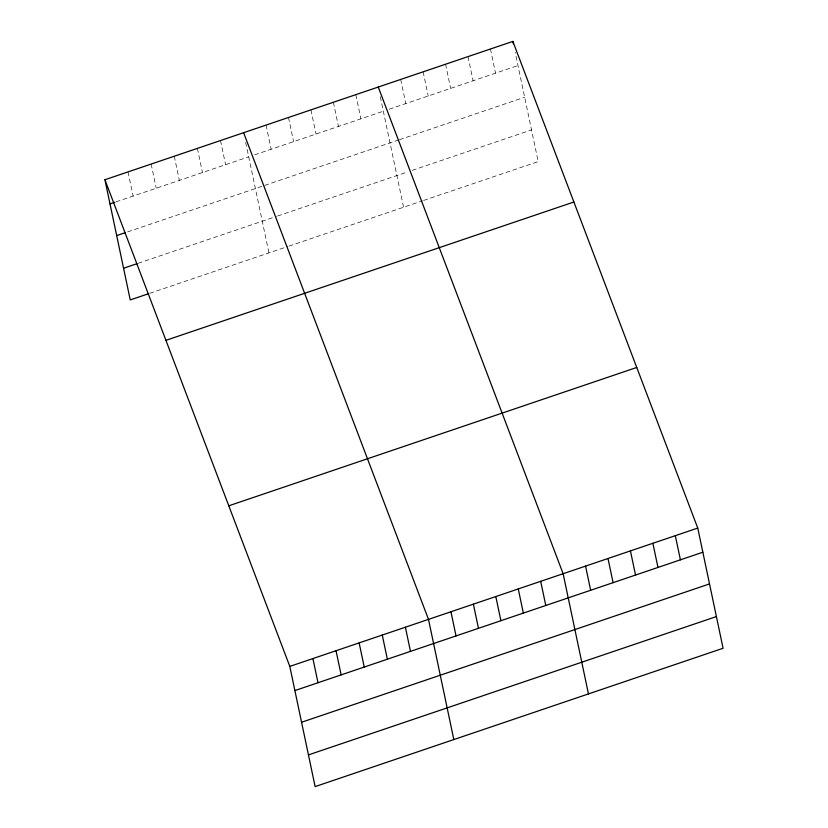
<?xml version="1.0" encoding="UTF-8"?>
<svg xmlns="http://www.w3.org/2000/svg" width="828" height="828" viewBox="0 0 828 828"><rect width="100%" height="100%" fill="white"/><g stroke="black" fill="none" stroke-linecap="round" stroke-linejoin="round"><path stroke-width="0.62" stroke-dasharray="4.14 3.1" d="M116.086 201.835L248.71 156.865M254.62 154.857L383.343 111.211M389.243 109.213L517.966 65.557M127.636 231.881L398.289 140.098M399.469 139.694L524.641 97.249M138.162 263.294L276.438 216.398M277.628 215.994L407.531 171.945M412.251 170.351L531.524 129.903M149.713 293.329L287.844 246.485M289.024 246.092L422.477 200.831M423.657 200.438L538.2 161.595L515.171 52.267M490.435 49.007L495.527 73.164M467.996 56.614L473.088 80.771M445.557 64.222L450.649 88.389M423.129 71.839L428.211 95.996M400.69 79.447L405.782 103.603M380.29 96.721L403.578 207.248M355.812 94.661L360.904 118.818M333.373 102.268L338.466 126.425M310.935 109.876L316.027 134.032M288.496 117.483L293.588 141.65M266.057 125.1L271.149 149.257M245.657 142.364L268.945 252.892M220.507 140.543L225.599 164.7M197.385 148.388L202.477 172.545M174.273 156.223L179.355 180.38M151.151 164.058L156.244 188.225M128.029 171.903L133.122 196.06"/><path stroke-width="1.24" d="M104.918 179.738L512.874 41.4L697.756 528.067L723.082 648.262L315.126 786.6L289.8 666.405L104.918 179.738L130.244 299.933L148.491 293.743M110.01 203.895L114.875 202.249M116.686 235.587L125.204 232.699M123.569 268.241L136.951 263.697M165.921 340.339L573.887 202.001M228.787 505.804L636.742 367.466M289.8 666.405L697.756 528.067M294.892 690.573L702.848 552.224M301.568 722.254L709.524 583.916M308.451 754.908L716.406 616.57M378.251 87.054L563.133 573.721L588.46 693.916M243.618 132.708L428.5 619.375L453.827 739.559M675.317 535.675L680.409 559.831M652.878 543.282L657.97 567.449M630.439 550.899L635.531 575.056M512.874 41.4L513.381 43.812M608 558.507L613.093 582.664M585.572 566.114L590.654 590.271M540.694 581.328L545.787 605.485M518.256 588.936L523.348 613.093M495.817 596.543L500.909 620.71M473.378 604.161L478.47 628.317M450.939 611.768L456.031 635.925M405.389 627.21L410.481 651.367M382.267 635.055L387.359 659.212M359.145 642.89L364.237 667.047M336.033 650.725L341.126 674.892M312.912 658.57L318.004 682.727"/></g></svg>
